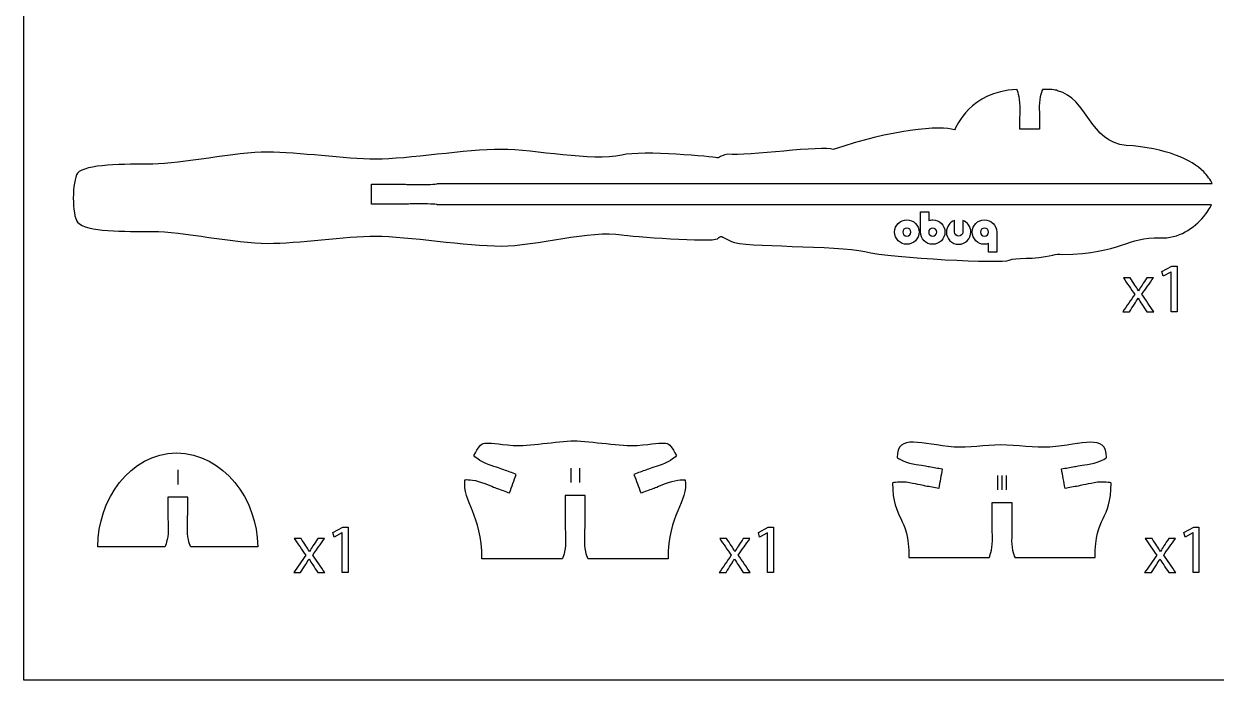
# Model space of a CAD drawing. Extents: x 0 to 275, y 0 to 275.
# Drawn here: x 0.1 to 180.3, y 0.1 to 99.3 of the extents above; entities that cross this region are included whole.
import ezdxf

# ---------------------------------------------------------------- set-up
doc = ezdxf.new("R2010")
doc.units = 0
doc.header["$MEASUREMENT"] = 0
doc.layers.add('DEFAULT', color=18, linetype='CONTINUOUS')

msp = doc.modelspace()

# ---------------------------------------------------------------- linework, layer by layer
at = {"layer": 'DEFAULT', "color": 18}
for points in [[(275.13, 0.12), (0.12, 0.12), (0.12, 275.13), (275.13, 275.13)], [(173.51, 61.83), (173.49, 61.83), (172.3, 61.18), (172.12, 61.89), (173.62, 62.7), (174.41, 62.7), (174.41, 55.82), (173.51, 55.82)], [(48.22, 22.41), (48.2, 22.41), (47, 21.76), (46.82, 22.47), (48.33, 23.27), (49.12, 23.27), (49.12, 16.39), (48.22, 16.39)], [(112.52, 22.41), (112.5, 22.41), (111.31, 21.76), (111.13, 22.47), (112.63, 23.27), (113.42, 23.27), (113.42, 16.39), (112.52, 16.39)], [(176.82, 22.41), (176.8, 22.41), (175.61, 21.76), (175.43, 22.47), (176.93, 23.27), (177.72, 23.27), (177.72, 16.39), (176.82, 16.39)]]:
    msp.add_lwpolyline(points, close=True, dxfattribs=at)
for points in [[(23.39, 31.9), (23.39, 29.72)], [(82.78, 32.17), (82.78, 29.99)], [(84.1, 32.17), (84.1, 29.99)], [(147.27, 31.09), (147.27, 28.9)], [(147.93, 31.09), (147.93, 28.9)], [(148.59, 31.09), (148.59, 28.9)]]:
    msp.add_lwpolyline(points, dxfattribs=at)
at = {"layer": 'DEFAULT', "color": 1}
for points, knots in [([(7.6, 72.99), (7.61, 74.55), (7.83, 76.25), (8.24, 76.76), (9.34, 78.14), (15.39, 78.15), (19.64, 78.15), (23.87, 78.15), (32.22, 79.96), (36.93, 79.96), (41.63, 79.96), (48.62, 78.88), (53.32, 78.88), (58.03, 78.88), (67.08, 80.37), (72.25, 80.37), (77.43, 80.37), (85.9, 78.46), (90.48, 79.51), (93.7, 80.25), (104.46, 79.25), (104.83, 79.1), (105.21, 78.95), (105.03, 79.36), (106.53, 79.63), (109.44, 79.28), (120.91, 81.04), (122.44, 80.33), (130.94, 83.33), (138.9, 84.04), (140.75, 83.33), (141.19, 83.86), (143.01, 89.07), (150.19, 89.42), (150.24, 89.42), (150.69, 88.3), (150.69, 86.92), (150.69, 85.54), (150.64, 84.76), (150.64, 84.42), (150.64, 84.1), (150.64, 83.77), (150.64, 83.45), (151.64, 83.45), (152.64, 83.45), (153.64, 83.45), (153.64, 83.77), (153.64, 84.1), (153.64, 84.42), (153.64, 84.76), (153.59, 85.54), (153.59, 86.92), (153.59, 88.3), (154.04, 89.42), (154.09, 89.42), (155.17, 89.46), (156.01, 89.41), (156.36, 89.24), (160.85, 88.15), (161.26, 81.36), (166.7, 80.98), (172.84, 80.54), (176.54, 78.85), (178.44, 76.98), (178.91, 76.47), (179.5, 75.7), (179.71, 75.19), (140.7, 75.19), (101.68, 75.19), (62.66, 75.19), (62.66, 75.14), (61.54, 75.04), (60.16, 75.04), (58.78, 75.04), (58, 75.09), (57.66, 75.09), (55.99, 75.09), (54.33, 75.09), (52.66, 75.09), (52.66, 74.09), (52.66, 73.09), (52.66, 72.09), (54.33, 72.09), (55.99, 72.09), (57.66, 72.09), (58, 72.09), (58.78, 72.14), (60.16, 72.14), (61.54, 72.14), (62.66, 72.05), (62.66, 71.99), (101.65, 71.99), (140.64, 71.99), (179.63, 71.99), (179.4, 71.52), (178.86, 70.73), (178.45, 70.21), (176.99, 68.48), (174.62, 66.83), (171.82, 66.98), (166.82, 67.24), (166.2, 64.61), (157.03, 64.48), (156.55, 64.54), (156.1, 64.52), (155.65, 64.4), (152.66, 63.61), (150.01, 64.14), (149.04, 63.61), (148.07, 63.08), (131.42, 63.93), (127.22, 64.91), (123.02, 65.9), (108.91, 65.55), (107.06, 66.43), (105.21, 67.31), (105.69, 67.41), (104.94, 66.87), (104.09, 66.25), (91.71, 67.25), (90.48, 67.45), (85.84, 68.25), (77.43, 65.75), (72.25, 65.75), (67.08, 65.75), (58.03, 67.25), (53.32, 67.25), (48.62, 67.25), (41.63, 66.16), (36.93, 66.16), (32.22, 66.16), (23.87, 67.97), (19.64, 67.97), (15.39, 67.97), (9.52, 67.85), (8.24, 69.36), (7.82, 69.85), (7.61, 71.49), (7.6, 72.99)], [1, 1, 1, 1, 2, 2, 2, 3, 3, 3, 4, 4, 4, 5, 5, 5, 6, 6, 6, 7, 7, 7, 8, 8, 8, 9, 9, 9, 10, 10, 10, 11, 11, 11, 12, 12, 12, 13, 13, 13, 14, 14, 14, 16.75, 16.75, 16.75, 25.25, 25.25, 25.25, 28, 28, 28, 29, 29, 29, 30, 30, 30, 31, 31, 31, 32, 32, 32, 33, 33, 33, 34, 34, 34, 365.8, 365.8, 365.8, 366.8, 366.8, 366.8, 367.8, 367.8, 367.8, 381.97, 381.97, 381.97, 390.47, 390.47, 390.47, 404.64, 404.64, 404.64, 405.64, 405.64, 405.64, 406.64, 406.64, 406.64, 738.209, 738.209, 738.209, 739.209, 739.209, 739.209, 740.209, 740.209, 740.209, 741.209, 741.209, 741.209, 742.209, 742.209, 742.209, 743.209, 743.209, 743.209, 744.209, 744.209, 744.209, 745.209, 745.209, 745.209, 746.209, 746.209, 746.209, 747.209, 747.209, 747.209, 748.209, 748.209, 748.209, 749.209, 749.209, 749.209, 750.209, 750.209, 750.209, 751.209, 751.209, 751.209, 752.209, 752.209, 752.209, 753.209, 753.209, 753.209, 753.209]), ([(81.49, 18.48), (81.55, 18.48), (81.99, 19.6), (81.99, 20.98), (81.99, 22.36), (81.94, 23.14), (81.94, 23.48), (81.94, 25.01), (81.94, 26.53), (81.94, 28.06), (82.94, 28.06), (83.94, 28.06), (84.94, 28.06), (84.94, 26.53), (84.94, 25.01), (84.94, 23.48), (84.94, 23.14), (84.89, 22.36), (84.89, 20.98), (84.89, 19.6), (85.34, 18.48), (85.39, 18.48), (89.42, 18.48), (93.45, 18.47), (97.48, 18.47), (97.48, 25.24), (100.5, 27.02), (100.09, 30.4), (100.08, 30.45), (98.87, 30.49), (97.57, 30.02), (96.27, 29.54), (95.56, 29.23), (95.24, 29.11), (94.61, 28.88), (93.99, 28.65), (93.36, 28.43), (93.02, 29.36), (92.68, 30.3), (92.33, 31.24), (92.96, 31.47), (93.58, 31.7), (94.21, 31.93), (94.53, 32.05), (95.28, 32.27), (96.58, 32.74), (97.88, 33.22), (98.78, 34.02), (98.75, 34.07), (97.35, 36.63), (97.69, 35.99), (92.8, 35.62), (90.59, 35.45), (85.78, 36.26), (83.27, 36.3), (80.75, 36.26), (76.29, 35.46), (74.08, 35.62), (69.19, 35.99), (69.54, 36.63), (68.13, 34.07), (68.11, 34.02), (69.01, 33.22), (70.31, 32.74), (71.6, 32.27), (72.35, 32.05), (72.67, 31.93), (73.3, 31.7), (73.92, 31.47), (74.55, 31.24), (74.21, 30.31), (73.86, 29.37), (73.52, 28.43), (72.89, 28.66), (72.27, 28.89), (71.64, 29.12), (71.32, 29.23), (70.61, 29.54), (69.31, 30.02), (68.01, 30.5), (66.81, 30.46), (66.79, 30.41), (66.38, 27.02), (69.35, 25.24), (69.35, 18.47), (73.4, 18.47), (77.44, 18.48), (81.49, 18.48)], [1, 1, 1, 1, 2, 2, 2, 3, 3, 3, 15.99, 15.99, 15.99, 24.49, 24.49, 24.49, 37.48, 37.48, 37.48, 38.48, 38.48, 38.48, 39.48, 39.48, 39.48, 40.48, 40.48, 40.48, 41.48, 41.48, 41.48, 42.48, 42.48, 42.48, 43.48, 43.48, 43.48, 44.48, 44.48, 44.48, 45.48, 45.48, 45.48, 46.48, 46.48, 46.48, 47.48, 47.48, 47.48, 48.48, 48.48, 48.48, 49.48, 49.48, 49.48, 50.48, 50.48, 50.48, 51.48, 51.48, 51.48, 52.48, 52.48, 52.48, 53.48, 53.48, 53.48, 54.48, 54.48, 54.48, 55.48, 55.48, 55.48, 56.48, 56.48, 56.48, 57.48, 57.48, 57.48, 58.48, 58.48, 58.48, 59.48, 59.48, 59.48, 60.48, 60.48, 60.48, 61.48, 61.48, 61.48, 61.48]), ([(147.75, 35.7), (150.18, 35.68), (152.98, 35.21), (155.2, 35.37), (160.09, 35.73), (163.74, 37.48), (163.74, 33.77), (163.74, 33.7), (162.73, 33.07), (161.37, 32.83), (160.02, 32.58), (159.24, 32.48), (158.9, 32.42), (158.25, 32.3), (157.59, 32.18), (156.94, 32.06), (157.12, 31.08), (157.3, 30.1), (157.48, 29.11), (158.13, 29.23), (158.79, 29.35), (159.45, 29.47), (159.78, 29.53), (160.54, 29.72), (161.9, 29.97), (163.26, 30.22), (164.44, 29.98), (164.45, 29.93), (164.42, 24.18), (162.02, 25.11), (162.02, 18.68), (157.98, 18.68), (153.94, 18.68), (149.91, 18.68), (149.85, 18.68), (149.41, 19.79), (149.41, 21.18), (149.41, 22.56), (149.46, 23.34), (149.46, 23.68), (149.46, 24.78), (149.46, 25.88), (149.46, 26.97), (148.46, 26.97), (147.46, 26.97), (146.46, 26.97), (146.46, 25.88), (146.46, 24.78), (146.46, 23.68), (146.46, 23.34), (146.5, 22.56), (146.5, 21.18), (146.5, 19.79), (146.06, 18.68), (146, 18.68), (141.96, 18.68), (137.93, 18.68), (133.89, 18.68), (133.89, 25.11), (131.43, 24.17), (131.41, 29.93), (131.42, 29.98), (132.6, 30.22), (133.96, 29.97), (135.32, 29.72), (136.07, 29.53), (136.41, 29.47), (137.07, 29.35), (137.72, 29.23), (138.38, 29.11), (138.56, 30.1), (138.74, 31.08), (138.92, 32.06), (138.26, 32.18), (137.61, 32.3), (136.95, 32.42), (136.62, 32.49), (135.84, 32.58), (134.48, 32.83), (133.13, 33.08), (132.11, 33.71), (132.11, 33.77), (132.11, 37.48), (135.82, 35.74), (140.71, 35.37), (142.91, 35.21), (145.34, 35.68), (147.75, 35.7)], [1, 1, 1, 1, 2, 2, 2, 3, 3, 3, 4, 4, 4, 5, 5, 5, 6, 6, 6, 7, 7, 7, 8, 8, 8, 9, 9, 9, 10, 10, 10, 11, 11, 11, 45.331, 45.331, 45.331, 46.331, 46.331, 46.331, 47.331, 47.331, 47.331, 56.67, 56.67, 56.67, 65.17, 65.17, 65.17, 74.509, 74.509, 74.509, 75.509, 75.509, 75.509, 76.509, 76.509, 76.509, 110.849, 110.849, 110.849, 111.849, 111.849, 111.849, 112.849, 112.849, 112.849, 113.849, 113.849, 113.849, 114.849, 114.849, 114.849, 115.849, 115.849, 115.849, 116.849, 116.849, 116.849, 117.849, 117.849, 117.849, 118.849, 118.849, 118.849, 119.849, 119.849, 119.849, 120.849, 120.849, 120.849, 120.849]), ([(21.89, 27.79), (22.89, 27.79), (23.89, 27.79), (24.89, 27.79), (24.89, 26.96), (24.89, 26.12), (24.89, 25.29), (24.89, 24.95), (24.84, 24.17), (24.84, 22.79), (24.84, 21.41), (25.29, 20.29), (25.34, 20.29), (28.72, 20.29), (32.1, 20.29), (35.47, 20.29), (35.47, 27.41), (30.29, 34.38), (23.21, 34.49), (16.12, 34.37), (11.3, 27.41), (11.3, 20.29), (14.68, 20.29), (18.05, 20.29), (21.43, 20.29), (21.49, 20.29), (21.93, 21.41), (21.93, 22.79), (21.93, 24.17), (21.89, 24.95), (21.89, 25.29), (21.89, 26.12), (21.89, 26.96), (21.89, 27.79)], [7.08, 7.08, 7.08, 7.08, 15.58, 15.58, 15.58, 22.66, 22.66, 22.66, 23.66, 23.66, 23.66, 24.66, 24.66, 24.66, 53.391, 53.391, 53.391, 54.391, 54.391, 54.391, 55.391, 55.391, 55.391, 84.121, 84.121, 84.121, 85.121, 85.121, 85.121, 86.121, 86.121, 86.121, 93.201, 93.201, 93.201, 93.201])]:
    msp.add_open_spline(points, degree=3, knots=knots, dxfattribs=at)
at = {"layer": 'DEFAULT', "color": 18}
for points, knots in [([(137.48, 69.71), (137.27, 69.71), (137.06, 69.68), (136.87, 69.61), (136.87, 70.04), (136.87, 70.47), (136.87, 70.91), (136.46, 70.91), (136.04, 70.91), (135.63, 70.91), (135.63, 69.89), (135.63, 68.88), (135.63, 67.87), (135.63, 66.84), (136.46, 66.02), (137.48, 66.02), (138.5, 66.02), (139.33, 66.85), (139.33, 67.87), (139.33, 68.89), (138.5, 69.71), (137.48, 69.71)], [0, 0, 0, 0, 1, 1, 1, 2, 2, 2, 3, 3, 3, 4, 4, 4, 5, 5, 5, 6, 6, 6, 7, 7, 7, 7]), ([(133.57, 69.71), (132.55, 69.71), (131.72, 68.89), (131.72, 67.87), (131.72, 66.84), (132.55, 66.02), (133.57, 66.02), (134.59, 66.02), (135.42, 66.85), (135.42, 67.87), (135.42, 68.89), (134.59, 69.71), (133.57, 69.71)], [0, 0, 0, 0, 1, 1, 1, 2, 2, 2, 3, 3, 3, 4, 4, 4, 4]), ([(133.57, 67.25), (133.23, 67.25), (132.95, 67.53), (132.96, 67.87), (132.96, 68.21), (133.23, 68.48), (133.57, 68.48), (133.91, 68.48), (134.19, 68.21), (134.19, 67.87), (134.19, 67.52), (133.91, 67.25), (133.57, 67.25)], [0, 0, 0, 0, 1, 1, 1, 2, 2, 2, 3, 3, 3, 4, 4, 4, 4]), ([(137.48, 67.25), (137.14, 67.25), (136.87, 67.52), (136.87, 67.87), (136.87, 68.21), (137.14, 68.48), (137.48, 68.48), (137.82, 68.48), (138.1, 68.21), (138.1, 67.87), (138.1, 67.53), (137.82, 67.25), (137.48, 67.25)], [0, 0, 0, 0, 1, 1, 1, 2, 2, 2, 3, 3, 3, 4, 4, 4, 4]), ([(143.24, 67.87), (143.24, 66.85), (142.41, 66.02), (141.39, 66.02), (140.37, 66.02), (139.54, 66.84), (139.55, 67.86), (139.55, 68.67), (140.06, 69.35), (140.78, 69.61), (140.78, 69.03), (140.78, 68.45), (140.78, 67.87), (140.78, 67.53), (141.05, 67.25), (141.39, 67.25), (141.73, 67.25), (142.01, 67.52), (142.01, 67.87), (142.01, 68.45), (142.01, 69.03), (142.01, 69.61), (142.73, 69.35), (143.24, 68.67), (143.24, 67.87)], [0, 0, 0, 0, 1, 1, 1, 2, 2, 2, 3, 3, 3, 4, 4, 4, 5, 5, 5, 6, 6, 6, 7, 7, 7, 8, 8, 8, 8]), ([(145.3, 69.71), (144.28, 69.71), (143.46, 68.89), (143.46, 67.87), (143.46, 66.84), (144.28, 66.02), (145.3, 66.02), (145.52, 66.02), (145.73, 66.05), (145.92, 66.12), (145.92, 65.69), (145.92, 65.26), (145.92, 64.82), (146.33, 64.82), (146.74, 64.82), (147.15, 64.82), (147.15, 65.84), (147.15, 66.85), (147.15, 67.86), (147.15, 68.89), (146.33, 69.71), (145.3, 69.71)], [0, 0, 0, 0, 1, 1, 1, 2, 2, 2, 3, 3, 3, 4, 4, 4, 5, 5, 5, 6, 6, 6, 7, 7, 7, 7]), ([(145.3, 67.25), (144.97, 67.25), (144.69, 67.52), (144.69, 67.87), (144.69, 68.21), (144.96, 68.48), (145.3, 68.48), (145.64, 68.48), (145.92, 68.21), (145.92, 67.87), (145.92, 67.52), (145.65, 67.25), (145.3, 67.25)], [0, 0, 0, 0, 1, 1, 1, 2, 2, 2, 3, 3, 3, 4, 4, 4, 4]), ([(167.32, 60.94), (167.57, 60.57), (167.81, 60.21), (168.05, 59.84), (168.24, 59.55), (168.4, 59.29), (168.57, 59), (168.58, 59), (168.59, 59), (168.6, 59), (168.77, 59.31), (168.94, 59.57), (169.11, 59.85), (169.35, 60.21), (169.59, 60.58), (169.83, 60.94), (170.17, 60.94), (170.5, 60.94), (170.84, 60.94), (170.25, 60.11), (169.67, 59.29), (169.09, 58.46), (169.69, 57.58), (170.29, 56.7), (170.89, 55.82), (170.54, 55.82), (170.18, 55.82), (169.83, 55.82), (169.58, 56.2), (169.33, 56.59), (169.08, 56.97), (168.88, 57.27), (168.71, 57.55), (168.53, 57.86), (168.52, 57.86), (168.52, 57.86), (168.51, 57.86), (168.34, 57.55), (168.16, 57.28), (167.97, 56.97), (167.72, 56.59), (167.47, 56.2), (167.23, 55.82), (166.89, 55.82), (166.54, 55.82), (166.2, 55.82), (166.81, 56.69), (167.41, 57.56), (168.02, 58.43), (167.44, 59.27), (166.86, 60.1), (166.29, 60.94), (166.63, 60.94), (166.98, 60.94), (167.32, 60.94)], [0, 0, 0, 0, 3.744236, 3.744236, 3.744236, 4.744236, 4.744236, 4.744236, 4.834236, 4.834236, 4.834236, 5.834236, 5.834236, 5.834236, 9.536897, 9.536897, 9.536897, 12.387897, 12.387897, 12.387897, 20.977594, 20.977594, 20.977594, 30.046762, 30.046762, 30.046762, 33.046762, 33.046762, 33.046762, 36.949299, 36.949299, 36.949299, 37.949299, 37.949299, 37.949299, 38.010299, 38.010299, 38.010299, 39.010299, 39.010299, 39.010299, 42.897085, 42.897085, 42.897085, 45.806085, 45.806085, 45.806085, 54.835935, 54.835935, 54.835935, 63.480275, 63.480275, 63.480275, 66.419275, 66.419275, 66.419275, 66.419275]), ([(42.03, 21.52), (42.27, 21.15), (42.52, 20.78), (42.76, 20.42), (42.95, 20.13), (43.11, 19.87), (43.28, 19.58), (43.29, 19.58), (43.3, 19.58), (43.31, 19.58), (43.48, 19.89), (43.65, 20.15), (43.82, 20.43), (44.06, 20.79), (44.3, 21.15), (44.54, 21.52), (44.87, 21.52), (45.21, 21.52), (45.54, 21.52), (44.96, 20.69), (44.38, 19.87), (43.8, 19.04), (44.4, 18.16), (45, 17.28), (45.6, 16.39), (45.24, 16.39), (44.89, 16.39), (44.54, 16.39), (44.29, 16.78), (44.04, 17.16), (43.79, 17.55), (43.59, 17.84), (43.42, 18.13), (43.24, 18.44), (43.23, 18.44), (43.22, 18.44), (43.21, 18.44), (43.05, 18.13), (42.87, 17.85), (42.68, 17.55), (42.43, 17.16), (42.18, 16.78), (41.93, 16.39), (41.59, 16.39), (41.25, 16.39), (40.91, 16.39), (41.51, 17.27), (42.12, 18.14), (42.73, 19.01), (42.15, 19.84), (41.57, 20.68), (40.99, 21.52), (41.34, 21.52), (41.68, 21.52), (42.03, 21.52)], [0, 0, 0, 0, 3.744236, 3.744236, 3.744236, 4.744236, 4.744236, 4.744236, 4.834236, 4.834236, 4.834236, 5.834236, 5.834236, 5.834236, 9.536897, 9.536897, 9.536897, 12.387897, 12.387897, 12.387897, 20.977594, 20.977594, 20.977594, 30.046762, 30.046762, 30.046762, 33.046762, 33.046762, 33.046762, 36.949299, 36.949299, 36.949299, 37.949299, 37.949299, 37.949299, 38.010299, 38.010299, 38.010299, 39.010299, 39.010299, 39.010299, 42.897085, 42.897085, 42.897085, 45.806085, 45.806085, 45.806085, 54.835935, 54.835935, 54.835935, 63.480275, 63.480275, 63.480275, 66.419275, 66.419275, 66.419275, 66.419275]), ([(106.33, 21.52), (106.57, 21.15), (106.82, 20.78), (107.06, 20.42), (107.25, 20.13), (107.41, 19.87), (107.58, 19.58), (107.59, 19.58), (107.6, 19.58), (107.61, 19.58), (107.78, 19.89), (107.95, 20.15), (108.12, 20.43), (108.36, 20.79), (108.6, 21.15), (108.84, 21.52), (109.17, 21.52), (109.51, 21.52), (109.84, 21.52), (109.26, 20.69), (108.68, 19.87), (108.1, 19.04), (108.7, 18.16), (109.3, 17.28), (109.9, 16.39), (109.54, 16.39), (109.19, 16.39), (108.84, 16.39), (108.59, 16.78), (108.34, 17.16), (108.09, 17.55), (107.89, 17.84), (107.72, 18.13), (107.54, 18.44), (107.53, 18.44), (107.52, 18.44), (107.52, 18.44), (107.35, 18.13), (107.17, 17.85), (106.98, 17.55), (106.73, 17.16), (106.48, 16.78), (106.24, 16.39), (105.89, 16.39), (105.55, 16.39), (105.21, 16.39), (105.82, 17.27), (106.42, 18.14), (107.03, 19.01), (106.45, 19.84), (105.87, 20.68), (105.29, 21.52), (105.64, 21.52), (105.99, 21.52), (106.33, 21.52)], [0, 0, 0, 0, 3.744236, 3.744236, 3.744236, 4.744236, 4.744236, 4.744236, 4.834236, 4.834236, 4.834236, 5.834236, 5.834236, 5.834236, 9.536897, 9.536897, 9.536897, 12.387897, 12.387897, 12.387897, 20.977594, 20.977594, 20.977594, 30.046762, 30.046762, 30.046762, 33.046762, 33.046762, 33.046762, 36.949299, 36.949299, 36.949299, 37.949299, 37.949299, 37.949299, 38.010299, 38.010299, 38.010299, 39.010299, 39.010299, 39.010299, 42.897085, 42.897085, 42.897085, 45.806085, 45.806085, 45.806085, 54.835935, 54.835935, 54.835935, 63.480275, 63.480275, 63.480275, 66.419275, 66.419275, 66.419275, 66.419275]), ([(170.63, 21.52), (170.88, 21.15), (171.12, 20.78), (171.36, 20.42), (171.55, 20.13), (171.71, 19.87), (171.88, 19.58), (171.89, 19.58), (171.9, 19.58), (171.91, 19.58), (172.08, 19.89), (172.25, 20.15), (172.42, 20.43), (172.66, 20.79), (172.9, 21.15), (173.14, 21.52), (173.48, 21.52), (173.81, 21.52), (174.15, 21.52), (173.56, 20.69), (172.98, 19.87), (172.4, 19.04), (173, 18.16), (173.6, 17.28), (174.2, 16.39), (173.85, 16.39), (173.49, 16.39), (173.14, 16.39), (172.89, 16.78), (172.64, 17.16), (172.39, 17.55), (172.19, 17.84), (172.02, 18.13), (171.84, 18.44), (171.83, 18.44), (171.83, 18.44), (171.82, 18.44), (171.65, 18.13), (171.47, 17.85), (171.28, 17.55), (171.03, 17.16), (170.78, 16.78), (170.54, 16.39), (170.2, 16.39), (169.85, 16.39), (169.51, 16.39), (170.12, 17.27), (170.72, 18.14), (171.33, 19.01), (170.75, 19.84), (170.17, 20.68), (169.6, 21.52), (169.94, 21.52), (170.29, 21.52), (170.63, 21.52)], [0, 0, 0, 0, 3.744236, 3.744236, 3.744236, 4.744236, 4.744236, 4.744236, 4.834236, 4.834236, 4.834236, 5.834236, 5.834236, 5.834236, 9.536897, 9.536897, 9.536897, 12.387897, 12.387897, 12.387897, 20.977594, 20.977594, 20.977594, 30.046762, 30.046762, 30.046762, 33.046762, 33.046762, 33.046762, 36.949299, 36.949299, 36.949299, 37.949299, 37.949299, 37.949299, 38.010299, 38.010299, 38.010299, 39.010299, 39.010299, 39.010299, 42.897085, 42.897085, 42.897085, 45.806085, 45.806085, 45.806085, 54.835935, 54.835935, 54.835935, 63.480844, 63.480844, 63.480844, 66.420844, 66.420844, 66.420844, 66.420844])]:
    msp.add_open_spline(points, degree=3, knots=knots, dxfattribs=at)

doc.saveas('drawing.dxf')
